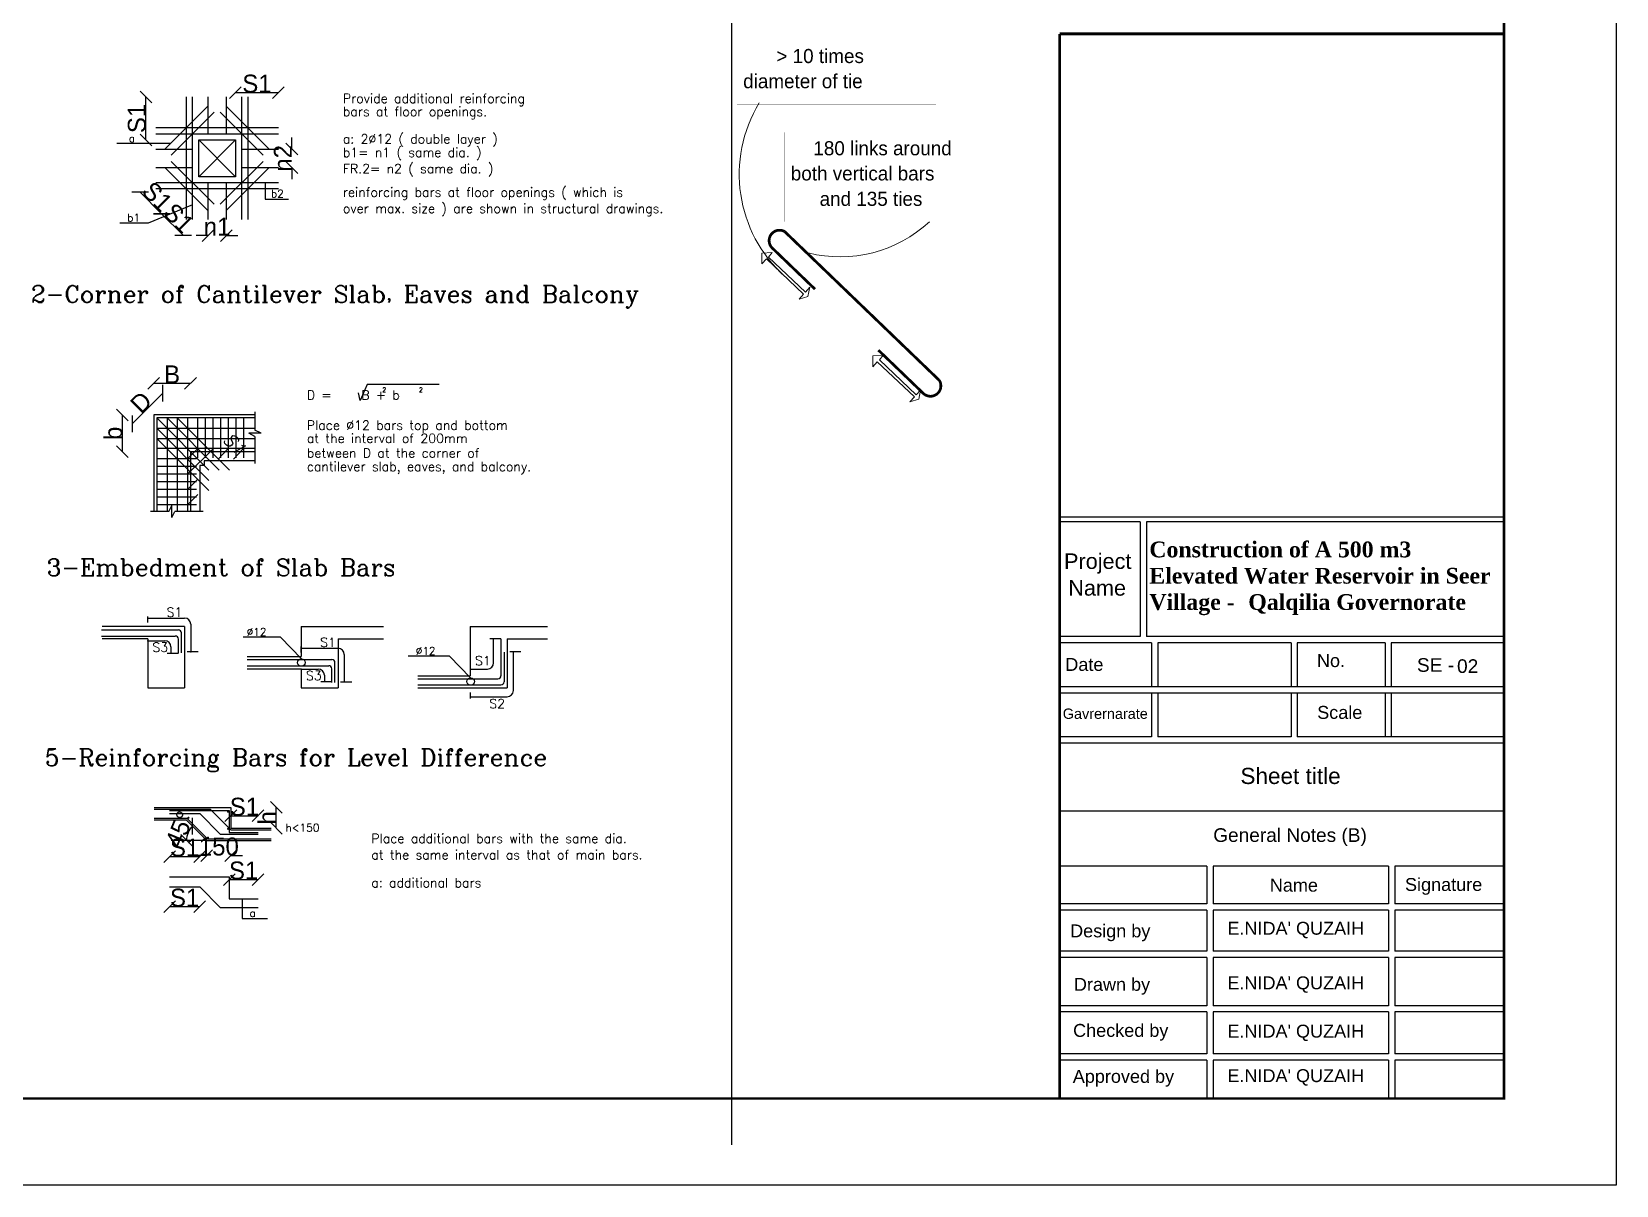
# Model space of a CAD drawing. Extents: x 166525 to 167198, y 178739 to 179747.
# Drawn here: x 167082.06 to 167104.16, y 179482.47 to 179498.57 of the extents above; entities that cross this region are included whole.
import ezdxf

# ---------------------------------------------------------------- set-up
doc = ezdxf.new("R2010")
doc.units = 0
doc.header["$MEASUREMENT"] = 0
doc.linetypes.add('AUSGEZOGEN', pattern=[0])
doc.linetypes.add('HIDDEN', pattern=[9.525, 6.35, -3.175])
doc.layers.get('0').update_dxf_attribs({"linetype": 'CONTINUOUS'})
doc.layers.get('DEFPOINTS').update_dxf_attribs({"linetype": 'CONTINUOUS'})
for name, color, linetype in [('1', 7, 'CONTINUOUS'), ('CL', 7, 'AUSGEZOGEN'), ('COVER', 7, 'CONTINUOUS'), ('DIM', 144, 'CONTINUOUS'), ('FRAM-TXT', 4, 'CONTINUOUS'), ('HATCH', 40, 'CONTINUOUS'), ('MHATCH', 8, 'CONTINUOUS'), ('Steel', 2, 'CONTINUOUS'), ('TEXT', 7, 'CONTINUOUS'), ('TXT', 6, 'CONTINUOUS')]:
    doc.layers.add(name, color=color, linetype=linetype)
for name, color, linetype, lineweight in [('Frame-PW - KA_FRAME', 7, 'CONTINUOUS', 80), ('LINE', 8, 'CONTINUOUS', 9), ('STIRRUP', 1, 'CONTINUOUS', 25)]:
    doc.layers.add(name, color=color, linetype=linetype, lineweight=lineweight)
doc.styles.add('ITALICC', font='italicc')
doc.styles.add('ROMANC', font='romanc', dxfattribs={"height": 30})
doc.styles.add('ROMANS', font='romans.shx')
doc.dimstyles.new('1', dxfattribs={"dimtxt": 0.18, "dimasz": 0, "dimexe": 0, "dimexo": 0, "dimgap": 0.1, "dimtad": 1, "dimlfac": 0.5, "dimzin": 0, "dimdsep": 46, "dimtxsty": 'ITALICC', "dimtsz": 0.1, "dimcen": 0, "dimse1": 1, "dimse2": 1, "dimclrd": 256, "dimclre": 256, "dimclrt": 6, "dimadec": 0, "dimazin": 0, "dimtfac": 5, "dimtix": 1, "dimtofl": 0, "dimtmove": 2, "dimatfit": 3, "dimfxl": 1, "dimtolj": 1, "dimtzin": 0, "dimarcsym": 0})
doc.dimstyles.new('mais 1-100 plan', dxfattribs={"dimtxt": 0.25, "dimasz": 0.1635, "dimexe": 0.18, "dimexo": 0.0625, "dimgap": 0, "dimtad": 1, "dimzin": 0, "dimdsep": 46, "dimtxsty": 'Standard', "dimblk": 'OBLIQUE', "dimcen": 0, "dimse1": 1, "dimse2": 1, "dimclrd": 8, "dimclrt": 4, "dimadec": 0, "dimazin": 0, "dimtfac": 1, "dimtix": 1, "dimtofl": 0, "dimtmove": 0, "dimatfit": 3, "dimldrblk": 'OBLIQUE', "dimfxl": 0.18, "dimtolj": 1, "dimtzin": 0, "dimarcsym": 0})

# ---------------------------------------------------------------- blocks, each defined once
blk = doc.blocks.new('_OBLIQUE')
at = {"color": 0, "linetype": 'ByBlock'}
blk.add_line((-0.5, -0.5), (0.5, 0.5), dxfattribs=at)
blk = doc.blocks.new('*D1506')
at = {"color": 8, "linetype": 'Continuous', "lineweight": -2, "transparency": 16777216}
blk.add_line((167084.815, 179486.737), (167085.216, 179486.737), dxfattribs=at)
at = {"layer": 'DEFPOINTS', "color": 0, "linetype": 'Continuous', "transparency": 16777216}
for p in [(167084.815, 179486.662), (167085.216, 179486.737), (167085.216, 179486.597)]:
    blk.add_point(p, dxfattribs=at)
at = {"color": 8, "linetype": 'Continuous', "lineweight": -2, "transparency": 16777216, "xscale": 0.1635000000000001, "yscale": 0.1635000000000001, "zscale": 0.1635000000000001, "rotation": 180}
blk.add_blockref('_OBLIQUE', (167084.815, 179486.737), dxfattribs=at)
at = {"color": 8, "linetype": 'Continuous', "lineweight": -2, "transparency": 16777216, "xscale": 0.1635000000000001, "yscale": 0.1635000000000001, "zscale": 0.1635000000000001}
blk.add_blockref('_OBLIQUE', (167085.216, 179486.737), dxfattribs=at)
at = {"color": 4, "linetype": 'Continuous', "transparency": 16777216, "insert": (167085.015, 179486.862), "char_height": 0.25, "attachment_point": 5}
blk.add_mtext('\\A1;{S1}', dxfattribs=at)
blk = doc.blocks.new('*D1507')
at = {"color": 8, "linetype": 'Continuous', "lineweight": -2, "transparency": 16777216}
blk.add_line((167084.836, 179487.627), (167085.216, 179487.627), dxfattribs=at)
at = {"layer": 'DEFPOINTS', "color": 0, "linetype": 'Continuous', "transparency": 16777216}
for p in [(167084.836, 179487.548), (167085.216, 179487.627), (167085.216, 179487.487)]:
    blk.add_point(p, dxfattribs=at)
at = {"color": 8, "linetype": 'Continuous', "lineweight": -2, "transparency": 16777216, "xscale": 0.1635000000000001, "yscale": 0.1635000000000001, "zscale": 0.1635000000000001, "rotation": 180}
blk.add_blockref('_OBLIQUE', (167084.836, 179487.627), dxfattribs=at)
at = {"color": 8, "linetype": 'Continuous', "lineweight": -2, "transparency": 16777216, "xscale": 0.1635000000000001, "yscale": 0.1635000000000001, "zscale": 0.1635000000000001}
blk.add_blockref('_OBLIQUE', (167085.216, 179487.627), dxfattribs=at)
at = {"color": 4, "linetype": 'Continuous', "transparency": 16777216, "insert": (167085.026, 179487.752), "char_height": 0.25, "attachment_point": 5}
blk.add_mtext('\\A1;{S1}', dxfattribs=at)
blk = doc.blocks.new('*D1508')
at = {"color": 8, "linetype": 'Continuous', "lineweight": -2, "transparency": 16777216}
blk.add_line((167084.901, 179497.716), (167085.5, 179497.716), dxfattribs=at)
at = {"layer": 'DEFPOINTS', "color": 0, "linetype": 'Continuous', "transparency": 16777216}
for p in [(167085.5, 179497.716), (167084.901, 179497.492), (167085.5, 179497.364)]:
    blk.add_point(p, dxfattribs=at)
at = {"color": 8, "linetype": 'Continuous', "lineweight": -2, "transparency": 16777216, "xscale": 0.1635000000000001, "yscale": 0.1635000000000001, "zscale": 0.1635000000000001, "rotation": 180}
blk.add_blockref('_OBLIQUE', (167084.901, 179497.716), dxfattribs=at)
at = {"color": 8, "linetype": 'Continuous', "lineweight": -2, "transparency": 16777216, "xscale": 0.1635000000000001, "yscale": 0.1635000000000001, "zscale": 0.1635000000000001}
blk.add_blockref('_OBLIQUE', (167085.5, 179497.716), dxfattribs=at)
at = {"color": 4, "linetype": 'Continuous', "transparency": 16777216, "insert": (167085.201, 179497.841), "char_height": 0.25, "attachment_point": 5}
blk.add_mtext('\\A1;{S1}', dxfattribs=at)
blk = doc.blocks.new('*D1509')
at = {"color": 8, "linetype": 'Continuous', "lineweight": -2, "transparency": 16777216}
blk.add_line((167085.471, 179487.454), (167085.471, 179487.743), dxfattribs=at)
at = {"layer": 'DEFPOINTS', "color": 0, "linetype": 'Continuous', "transparency": 16777216}
for p in [(167085.282, 179487.743), (167085.471, 179487.743), (167085.282, 179487.454)]:
    blk.add_point(p, dxfattribs=at)
at = {"color": 8, "linetype": 'Continuous', "lineweight": -2, "transparency": 16777216, "xscale": 0.1635000000000001, "yscale": 0.1635000000000001, "zscale": 0.1635000000000001}
for p, rotation in [((167085.471, 179487.743), 90), ((167085.471, 179487.454), 270)]:
    blk.add_blockref('_OBLIQUE', p, dxfattribs=dict(at, rotation=rotation))
at = {"color": 4, "linetype": 'Continuous', "transparency": 16777216, "insert": (167085.346, 179487.598), "char_height": 0.25, "attachment_point": 5, "rotation": 90}
blk.add_mtext('\\A1;{h}', dxfattribs=at)
blk = doc.blocks.new('*D1511')
at = {"color": 8, "linetype": 'Continuous', "lineweight": -2, "transparency": 16777216}
blk.add_line((167083.651, 179497.057), (167083.651, 179497.656), dxfattribs=at)
at = {"layer": 'DEFPOINTS', "color": 0, "linetype": 'Continuous', "transparency": 16777216}
for p in [(167083.651, 179497.656), (167083.998, 179497.656), (167083.869, 179497.057)]:
    blk.add_point(p, dxfattribs=at)
at = {"color": 8, "linetype": 'Continuous', "lineweight": -2, "transparency": 16777216, "xscale": 0.1635000000000001, "yscale": 0.1635000000000001, "zscale": 0.1635000000000001}
for p, rotation in [((167083.651, 179497.656), 90), ((167083.651, 179497.057), 270)]:
    blk.add_blockref('_OBLIQUE', p, dxfattribs=dict(at, rotation=rotation))
at = {"color": 4, "linetype": 'Continuous', "transparency": 16777216, "insert": (167083.526, 179497.356), "char_height": 0.25, "attachment_point": 5, "rotation": 90}
blk.add_mtext('\\A1;{S1}', dxfattribs=at)
blk = doc.blocks.new('*D1512')
at = {"color": 8, "linetype": 'Continuous', "lineweight": -2, "transparency": 16777216}
blk.add_line((167083.871, 179496.026), (167084.17, 179495.727), dxfattribs=at)
at = {"layer": 'DEFPOINTS', "color": 0, "linetype": 'Continuous', "transparency": 16777216}
for p in [(167084.01, 179496.166), (167084.17, 179495.727), (167084.31, 179495.866)]:
    blk.add_point(p, dxfattribs=at)
at = {"color": 8, "linetype": 'Continuous', "lineweight": -2, "transparency": 16777216, "xscale": 0.1635000000000001, "yscale": 0.1635000000000001, "zscale": 0.1635000000000001}
for p, rotation in [((167083.871, 179496.026), 134.9999999988209), ((167084.17, 179495.727), 314.9999999988209)]:
    blk.add_blockref('_OBLIQUE', p, dxfattribs=dict(at, rotation=rotation))
at = {"color": 4, "linetype": 'Continuous', "transparency": 16777216, "insert": (167084.109, 179495.965), "char_height": 0.25, "attachment_point": 5, "rotation": 315}
blk.add_mtext('\\A1;{S1}', dxfattribs=at)
blk = doc.blocks.new('*D1513')
at = {"color": 8, "linetype": 'Continuous', "lineweight": -2, "transparency": 16777216}
blk.add_line((167083.571, 179496.326), (167083.871, 179496.026), dxfattribs=at)
at = {"layer": 'DEFPOINTS', "color": 0, "linetype": 'Continuous', "transparency": 16777216}
for p in [(167083.711, 179496.465), (167084.01, 179496.166), (167083.871, 179496.026)]:
    blk.add_point(p, dxfattribs=at)
at = {"color": 8, "linetype": 'Continuous', "lineweight": -2, "transparency": 16777216, "xscale": 0.1635000000000001, "yscale": 0.1635000000000001, "zscale": 0.1635000000000001}
for p, rotation in [((167083.571, 179496.326), 135), ((167083.871, 179496.026), 315)]:
    blk.add_blockref('_OBLIQUE', p, dxfattribs=dict(at, rotation=rotation))
at = {"color": 4, "linetype": 'Continuous', "transparency": 16777216, "insert": (167083.809, 179496.265), "char_height": 0.25, "attachment_point": 5, "rotation": 315}
blk.add_mtext('\\A1;{S1}', dxfattribs=at)
blk = doc.blocks.new('*D1514')
at = {"color": 8, "linetype": 'Continuous', "lineweight": -2, "transparency": 16777216}
for p, q in [((167084.516, 179495.721), (167084.353, 179495.721)), ((167084.773, 179495.721), (167084.936, 179495.721))]:
    blk.add_line(p, q, dxfattribs=at)
at = {"layer": 'DEFPOINTS', "color": 0, "linetype": 'Continuous', "transparency": 16777216}
for p in [(167084.516, 179495.847), (167084.773, 179495.847), (167084.773, 179495.721)]:
    blk.add_point(p, dxfattribs=at)
at = {"color": 8, "linetype": 'Continuous', "lineweight": -2, "transparency": 16777216, "xscale": 0.1635000000000001, "yscale": 0.1635000000000001, "zscale": 0.1635000000000001}
blk.add_blockref('_OBLIQUE', (167084.516, 179495.721), dxfattribs=at)
at = {"color": 8, "linetype": 'Continuous', "lineweight": -2, "transparency": 16777216, "xscale": 0.1635000000000001, "yscale": 0.1635000000000001, "zscale": 0.1635000000000001, "rotation": 180}
blk.add_blockref('_OBLIQUE', (167084.773, 179495.721), dxfattribs=at)
at = {"color": 4, "linetype": 'Continuous', "transparency": 16777216, "insert": (167084.644, 179495.846), "char_height": 0.25, "attachment_point": 5}
blk.add_mtext('\\A1;{n1}', dxfattribs=at)
blk = doc.blocks.new('*D1515')
at = {"color": 8, "linetype": 'Continuous', "lineweight": -2, "transparency": 16777216}
for p, q in [((167084.501, 179487.071), (167084.338, 179487.071)), ((167084.836, 179487.071), (167085, 179487.071))]:
    blk.add_line(p, q, dxfattribs=at)
at = {"layer": 'DEFPOINTS', "color": 0, "linetype": 'Continuous', "transparency": 16777216}
for p in [(167084.501, 179487.176), (167084.836, 179487.177), (167084.836, 179487.071)]:
    blk.add_point(p, dxfattribs=at)
at = {"color": 8, "linetype": 'Continuous', "lineweight": -2, "transparency": 16777216, "xscale": 0.1635000000000001, "yscale": 0.1635000000000001, "zscale": 0.1635000000000001}
blk.add_blockref('_OBLIQUE', (167084.501, 179487.071), dxfattribs=at)
at = {"color": 8, "linetype": 'Continuous', "lineweight": -2, "transparency": 16777216, "xscale": 0.1635000000000001, "yscale": 0.1635000000000001, "zscale": 0.1635000000000001, "rotation": 180}
blk.add_blockref('_OBLIQUE', (167084.836, 179487.071), dxfattribs=at)
at = {"color": 4, "linetype": 'Continuous', "transparency": 16777216, "insert": (167084.669, 179487.196), "char_height": 0.25, "attachment_point": 5}
blk.add_mtext('\\A1;{150}', dxfattribs=at)
blk = doc.blocks.new('*D1516')
at = {"color": 8, "linetype": 'Continuous', "lineweight": -2, "transparency": 16777216}
blk.add_line((167083.982, 179486.359), (167084.403, 179486.359), dxfattribs=at)
at = {"layer": 'DEFPOINTS', "color": 0, "linetype": 'Continuous', "transparency": 16777216}
for p in [(167083.982, 179486.49), (167084.403, 179486.49), (167084.403, 179486.359)]:
    blk.add_point(p, dxfattribs=at)
at = {"color": 8, "linetype": 'Continuous', "lineweight": -2, "transparency": 16777216, "xscale": 0.1635000000000001, "yscale": 0.1635000000000001, "zscale": 0.1635000000000001, "rotation": 180}
blk.add_blockref('_OBLIQUE', (167083.982, 179486.359), dxfattribs=at)
at = {"color": 8, "linetype": 'Continuous', "lineweight": -2, "transparency": 16777216, "xscale": 0.1635000000000001, "yscale": 0.1635000000000001, "zscale": 0.1635000000000001}
blk.add_blockref('_OBLIQUE', (167084.403, 179486.359), dxfattribs=at)
at = {"color": 4, "linetype": 'Continuous', "transparency": 16777216, "insert": (167084.192, 179486.484), "char_height": 0.25, "attachment_point": 5}
blk.add_mtext('\\A1;{S1}', dxfattribs=at)
blk = doc.blocks.new('*D1517')
at = {"color": 8, "linetype": 'Continuous', "lineweight": -2, "transparency": 16777216}
blk.add_line((167083.982, 179487.058), (167084.403, 179487.058), dxfattribs=at)
at = {"layer": 'DEFPOINTS', "color": 0, "linetype": 'Continuous', "transparency": 16777216}
for p in [(167083.982, 179487.189), (167084.403, 179487.189), (167084.403, 179487.058)]:
    blk.add_point(p, dxfattribs=at)
at = {"color": 8, "linetype": 'Continuous', "lineweight": -2, "transparency": 16777216, "xscale": 0.1635000000000001, "yscale": 0.1635000000000001, "zscale": 0.1635000000000001, "rotation": 180}
blk.add_blockref('_OBLIQUE', (167083.982, 179487.058), dxfattribs=at)
at = {"color": 8, "linetype": 'Continuous', "lineweight": -2, "transparency": 16777216, "xscale": 0.1635000000000001, "yscale": 0.1635000000000001, "zscale": 0.1635000000000001}
blk.add_blockref('_OBLIQUE', (167084.403, 179487.058), dxfattribs=at)
at = {"color": 4, "linetype": 'Continuous', "transparency": 16777216, "insert": (167084.192, 179487.183), "char_height": 0.25, "attachment_point": 5}
blk.add_mtext('\\A1;{S1}', dxfattribs=at)
blk = doc.blocks.new('*D1518')
at = {"color": 8, "linetype": 'Continuous', "lineweight": -2, "transparency": 16777216}
blk.add_arc((167084.501, 179487.283), 0.283, 135, 180, dxfattribs=at)
at = {"layer": 'DEFPOINTS', "color": 0, "linetype": 'Continuous', "transparency": 16777216}
for p in [(167084.212, 179487.572), (167084.228, 179487.356), (167084.003, 179487.283), (167084.501, 179487.283), (167084.501, 179487.283)]:
    blk.add_point(p, dxfattribs=at)
at = {"color": 8, "linetype": 'Continuous', "lineweight": -2, "transparency": 16777216, "xscale": 0.1635000000000001, "yscale": 0.1635000000000001, "zscale": 0.1635000000000001}
for p, rotation in [((167084.301, 179487.483), 44.99999999931936), ((167084.219, 179487.283), 269.999999999488)]:
    blk.add_blockref('_OBLIQUE', p, dxfattribs=dict(at, rotation=rotation))
at = {"color": 4, "linetype": 'Continuous', "transparency": 16777216, "insert": (167084.125, 179487.439), "char_height": 0.25, "attachment_point": 5, "rotation": 67.5}
blk.add_mtext('\\A1;45°', dxfattribs=at)
blk = doc.blocks.new('*D1519')
at = {"layer": 'DEFPOINTS', "color": 0, "ltscale": 10, "transparency": 16777216}
for p in [(167084.516, 179492.749), (167084.816, 179492.45), (167084.899, 179492.533)]:
    blk.add_point(p, dxfattribs=at)
at = {"layer": 'Steel', "color": 6, "ltscale": 10, "transparency": 16777216, "insert": (167084.884, 179492.817), "char_height": 0.18, "attachment_point": 5, "rotation": 315, "style": 'ITALICC'}
blk.add_mtext('\\A1;{S1}', dxfattribs=at)
blk = doc.blocks.new('*D1520')
at = {"color": 8, "linetype": 'Continuous', "lineweight": -2, "transparency": 16777216}
blk.add_line((167083.458, 179493.094), (167083.886, 179493.522), dxfattribs=at)
at = {"layer": 'DEFPOINTS', "color": 0, "linetype": 'Continuous', "transparency": 16777216}
for p in [(167083.886, 179493.522), (167084.231, 179493.177), (167083.803, 179492.749)]:
    blk.add_point(p, dxfattribs=at)
at = {"color": 8, "linetype": 'Continuous', "lineweight": -2, "transparency": 16777216, "xscale": 0.1635000000000001, "yscale": 0.1635000000000001, "zscale": 0.1635000000000001}
for p, rotation in [((167083.886, 179493.522), 45.0000000019492), ((167083.458, 179493.094), 225.0000000019492)]:
    blk.add_blockref('_OBLIQUE', p, dxfattribs=dict(at, rotation=rotation))
at = {"color": 4, "linetype": 'Continuous', "transparency": 16777216, "insert": (167083.584, 179493.396), "char_height": 0.25, "attachment_point": 5, "rotation": 45}
blk.add_mtext('\\A1;{D}', dxfattribs=at)
blk = doc.blocks.new('*D1521')
at = {"color": 8, "linetype": 'Continuous', "lineweight": -2, "transparency": 16777216}
blk.add_line((167083.76, 179493.661), (167084.274, 179493.661), dxfattribs=at)
at = {"layer": 'DEFPOINTS', "color": 0, "linetype": 'Continuous', "transparency": 16777216}
for p in [(167083.76, 179493.561), (167084.274, 179493.661), (167084.274, 179493.42)]:
    blk.add_point(p, dxfattribs=at)
at = {"color": 8, "linetype": 'Continuous', "lineweight": -2, "transparency": 16777216, "xscale": 0.1635000000000001, "yscale": 0.1635000000000001, "zscale": 0.1635000000000001, "rotation": 180}
blk.add_blockref('_OBLIQUE', (167083.76, 179493.661), dxfattribs=at)
at = {"color": 8, "linetype": 'Continuous', "lineweight": -2, "transparency": 16777216, "xscale": 0.1635000000000001, "yscale": 0.1635000000000001, "zscale": 0.1635000000000001}
blk.add_blockref('_OBLIQUE', (167084.274, 179493.661), dxfattribs=at)
at = {"color": 4, "linetype": 'Continuous', "transparency": 16777216, "insert": (167084.017, 179493.786), "char_height": 0.25, "attachment_point": 5}
blk.add_mtext('\\A1;{B}', dxfattribs=at)
blk = doc.blocks.new('*D1522')
at = {"color": 8, "linetype": 'Continuous', "lineweight": -2, "transparency": 16777216}
blk.add_line((167083.322, 179493.22), (167083.322, 179492.706), dxfattribs=at)
at = {"layer": 'DEFPOINTS', "color": 0, "linetype": 'Continuous', "transparency": 16777216}
for p in [(167083.403, 179493.22), (167083.322, 179492.706), (167083.55, 179492.706)]:
    blk.add_point(p, dxfattribs=at)
at = {"color": 8, "linetype": 'Continuous', "lineweight": -2, "transparency": 16777216, "xscale": 0.1635000000000001, "yscale": 0.1635000000000001, "zscale": 0.1635000000000001}
for p, rotation in [((167083.322, 179493.22), 90), ((167083.322, 179492.706), 270)]:
    blk.add_blockref('_OBLIQUE', p, dxfattribs=dict(at, rotation=rotation))
at = {"color": 4, "linetype": 'Continuous', "transparency": 16777216, "insert": (167083.197, 179492.963), "char_height": 0.25, "attachment_point": 5, "rotation": 90}
blk.add_mtext('\\A1;{b}', dxfattribs=at)
blk = doc.blocks.new('*D1524')
at = {"color": 8, "linetype": 'Continuous', "lineweight": -2, "transparency": 16777216}
for p, q in [((167085.687, 179496.928), (167085.687, 179497.092)), ((167085.687, 179496.672), (167085.687, 179496.508))]:
    blk.add_line(p, q, dxfattribs=at)
at = {"layer": 'DEFPOINTS', "color": 0, "linetype": 'Continuous', "transparency": 16777216}
for p in [(167085.56, 179496.928), (167085.56, 179496.672), (167085.687, 179496.672)]:
    blk.add_point(p, dxfattribs=at)
at = {"color": 8, "linetype": 'Continuous', "lineweight": -2, "transparency": 16777216, "xscale": 0.1635000000000001, "yscale": 0.1635000000000001, "zscale": 0.1635000000000001}
for p, rotation in [((167085.687, 179496.928), 270), ((167085.687, 179496.672), 90)]:
    blk.add_blockref('_OBLIQUE', p, dxfattribs=dict(at, rotation=rotation))
at = {"color": 4, "linetype": 'Continuous', "transparency": 16777216, "insert": (167085.562, 179496.8), "char_height": 0.25, "attachment_point": 5, "rotation": 90}
blk.add_mtext('\\A1;{n2}', dxfattribs=at)

msp = doc.modelspace()

# ---------------------------------------------------------------- linework, layer by layer
at = {"color": 8, "ltscale": 2}
msp.add_line((167091.82007, 179522.81047), (167091.82007, 179483.03466), dxfattribs=at)
for p, q in [((167102.59737, 179491.79354), (167096.39862, 179491.79354)), ((167097.52327, 179491.72896), (167096.39862, 179491.72896)), ((167097.52327, 179491.72896), (167097.52327, 179490.12647)), ((167102.59737, 179491.72896), (167097.61072, 179491.72896)), ((167097.61072, 179491.72896), (167097.61072, 179490.12647)), ((167097.52327, 179490.12647), (167096.39862, 179490.12647)), ((167097.68257, 179490.03902), (167096.39862, 179490.03902)), ((167102.59737, 179490.12647), (167097.61072, 179490.12647)), ((167097.68257, 179490.03902), (167097.68257, 179489.42691)), ((167099.62711, 179490.03902), (167097.77001, 179490.03902)), ((167097.77001, 179490.03902), (167097.77001, 179489.42691)), ((167099.62711, 179490.03902), (167099.62711, 179489.42691)), ((167099.71455, 179490.03902), (167099.71455, 179489.42691)), ((167100.93823, 179490.03902), (167099.71455, 179490.03902)), ((167100.93823, 179490.03902), (167100.93823, 179489.42691)), ((167102.59737, 179490.03902), (167101.02567, 179490.03902)), ((167101.02567, 179490.03902), (167101.02567, 179489.42691)), ((167102.59737, 179489.42691), (167096.39862, 179489.42691)), ((167097.68257, 179489.42691), (167096.39862, 179489.42691)), ((167102.59737, 179489.33947), (167096.39862, 179489.33947)), ((167097.68257, 179489.33947), (167096.39862, 179489.33947)), ((167097.68257, 179489.33947), (167097.68257, 179488.72736)), ((167099.62711, 179489.42691), (167097.77001, 179489.42691)), ((167099.62711, 179489.33947), (167097.77001, 179489.33947)), ((167097.77001, 179489.33947), (167097.77001, 179488.72736)), ((167099.62711, 179489.33947), (167099.62711, 179488.72736)), ((167100.93823, 179489.42691), (167099.71455, 179489.42691)), ((167100.93823, 179489.33947), (167099.71455, 179489.33947)), ((167099.71455, 179489.33947), (167099.71455, 179488.72736)), ((167100.93823, 179489.33947), (167100.93823, 179488.72736)), ((167101.02567, 179489.33947), (167101.02567, 179488.72736)), ((167097.68257, 179488.72736), (167096.39862, 179488.72736)), ((167102.59737, 179488.63991), (167096.39862, 179488.63991)), ((167099.62711, 179488.72736), (167097.77001, 179488.72736)), ((167102.59737, 179488.72736), (167099.71455, 179488.72736)), ((167102.59737, 179487.69329), (167096.39862, 179487.69329)), ((167098.45212, 179486.9222), (167096.39862, 179486.9222)), ((167098.45212, 179486.9222), (167098.45212, 179486.39754)), ((167100.98801, 179486.9222), (167098.53957, 179486.9222)), ((167098.53957, 179486.9222), (167098.53957, 179486.39754)), ((167100.98801, 179486.9222), (167100.98801, 179486.39754)), ((167102.59737, 179486.9222), (167101.07546, 179486.9222)), ((167101.07546, 179486.9222), (167101.07546, 179486.39754)), ((167098.45212, 179486.39754), (167096.39862, 179486.39754)), ((167098.45212, 179486.31009), (167096.39862, 179486.31009)), ((167098.45212, 179486.31009), (167098.45212, 179485.73857)), ((167100.98801, 179486.39754), (167098.53957, 179486.39754)), ((167100.98801, 179486.31009), (167098.53957, 179486.31009)), ((167098.53957, 179486.31009), (167098.53957, 179485.73857)), ((167100.98801, 179486.31009), (167100.98801, 179485.73857)), ((167102.59737, 179486.39754), (167101.07546, 179486.39754)), ((167102.59737, 179486.31009), (167101.07546, 179486.31009)), ((167101.07546, 179486.31009), (167101.07546, 179485.73857)), ((167098.45212, 179485.73857), (167096.39862, 179485.73857)), ((167098.45212, 179485.65113), (167096.39862, 179485.65113)), ((167098.45212, 179485.65113), (167098.45212, 179484.97729)), ((167100.98801, 179485.73857), (167098.53957, 179485.73857)), ((167100.98801, 179485.65113), (167098.53957, 179485.65113)), ((167098.53957, 179485.65113), (167098.53957, 179484.97729)), ((167100.98801, 179485.65113), (167100.98801, 179484.97729)), ((167102.59737, 179485.73857), (167101.07546, 179485.73857)), ((167102.59737, 179485.65113), (167101.07546, 179485.65113)), ((167101.07546, 179485.65113), (167101.07546, 179484.97729)), ((167098.45212, 179484.97729), (167096.39862, 179484.97729)), ((167098.45212, 179484.88985), (167096.39862, 179484.88985)), ((167098.45212, 179484.88985), (167098.45212, 179484.30346)), ((167100.98801, 179484.97729), (167098.53957, 179484.97729)), ((167100.98801, 179484.88985), (167098.53957, 179484.88985)), ((167098.53957, 179484.88985), (167098.53957, 179484.30346)), ((167100.98801, 179484.88985), (167100.98801, 179484.30346)), ((167102.59737, 179484.97729), (167101.07546, 179484.97729)), ((167102.59737, 179484.88985), (167101.07546, 179484.88985)), ((167101.07546, 179484.88985), (167101.07546, 179484.30346)), ((167098.45212, 179484.30346), (167096.39862, 179484.30346)), ((167098.45212, 179484.21601), (167096.39862, 179484.21601)), ((167098.45212, 179484.21601), (167098.45212, 179483.68265)), ((167100.98801, 179484.30346), (167098.53957, 179484.30346)), ((167098.53957, 179484.21601), (167098.53957, 179483.68265)), ((167100.98801, 179484.21601), (167098.53957, 179484.21601)), ((167100.98801, 179484.21601), (167100.98801, 179483.68265)), ((167102.59737, 179484.30346), (167101.07546, 179484.30346)), ((167101.07546, 179484.21601), (167101.07546, 179483.68265)), ((167102.59737, 179484.21601), (167101.07546, 179484.21601))]:
    msp.add_line(p, q)
at = {"layer": '1', "ltscale": 10}
for p, q in [((167083.76048, 179493.21953), (167083.76048, 179491.87217)), ((167085.17224, 179493.21953), (167083.76048, 179493.21953)), ((167084.18978, 179490.26583), (167083.04169, 179490.26583)), ((167084.18978, 179490.26583), (167084.18978, 179489.41033)), ((167085.81811, 179490.26583), (167085.81811, 179489.84872)), ((167085.81811, 179490.26583), (167086.96619, 179490.26583)), ((167088.17725, 179490.26583), (167088.17725, 179489.58143)), ((167088.17725, 179490.26583), (167089.25212, 179490.26583)), ((167083.67648, 179490.09473), (167083.04169, 179490.09473)), ((167083.67648, 179490.09473), (167083.67648, 179489.41033)), ((167086.33141, 179490.09473), (167086.33141, 179489.41033)), ((167086.33141, 179490.09473), (167086.96619, 179490.09473)), ((167088.69055, 179490.09473), (167088.69055, 179489.41033)), ((167088.69055, 179490.09473), (167089.25212, 179490.09473)), ((167085.06424, 179489.84872), (167085.81811, 179489.84872)), ((167085.06424, 179489.67762), (167085.81811, 179489.67762)), ((167085.81811, 179489.67762), (167085.81811, 179489.41033)), ((167087.44326, 179489.58143), (167088.17725, 179489.58143)), ((167083.67648, 179489.41033), (167084.18978, 179489.41033)), ((167085.81811, 179489.41033), (167086.33141, 179489.41033)), ((167087.44326, 179489.41033), (167088.69055, 179489.41033)), ((167083.76735, 179487.74297), (167084.50134, 179487.74297)), ((167083.76735, 179487.57187), (167084.2124, 179487.57187)), ((167084.50134, 179487.28293), (167084.2124, 179487.57187)), ((167084.50134, 179487.74297), (167084.83641, 179487.74297)), ((167084.83641, 179487.74297), (167084.83641, 179487.45402)), ((167084.83641, 179487.45402), (167085.39798, 179487.45402)), ((167084.50134, 179487.28293), (167084.83641, 179487.28293)), ((167084.83641, 179487.28293), (167085.39798, 179487.28293))]:
    msp.add_line(p, q, dxfattribs=at)
at = {"layer": '1', "linetype": 'HIDDEN', "ltscale": 60}
for p, q in [((167084.27378, 179492.70624), (167084.27378, 179491.87217)), ((167085.17224, 179492.70624), (167084.27378, 179492.70624)), ((167084.46626, 179492.51375), (167084.4021, 179492.51375)), ((167084.4021, 179492.51375), (167084.4021, 179491.87217)), ((167084.46626, 179492.57791), (167084.46626, 179492.51375)), ((167085.17224, 179492.57791), (167084.46626, 179492.57791))]:
    msp.add_line(p, q, dxfattribs=at)
at = {"layer": '1', "ltscale": 10}
msp.add_lwpolyline([(167084.38779, 179496.5435), (167084.38779, 179497.0568), (167084.90109, 179497.0568), (167084.90109, 179496.5435)], close=True, dxfattribs=at)
at = {"layer": 'CL', "linetype": 'Continuous'}
for points in [[(167083.99311, 179497.00431), (167083.24693, 179497.00431)], [(167085.31483, 179496.45795), (167085.31483, 179496.23121), (167085.64292, 179496.23121)], [(167084.30224, 179496.15023), (167083.68269, 179495.89718), (167083.28726, 179495.89718)], [(167085.82134, 179489.81681), (167085.52707, 179490.1183), (167085.00764, 179490.1183)], [(167088.18048, 179489.55192), (167087.88621, 179489.85341), (167087.31253, 179489.85341)], [(167084.99425, 179486.46666), (167084.99425, 179486.19361), (167085.3469, 179486.19361)]]:
    msp.add_lwpolyline(points, dxfattribs=at)
at = {"layer": 'COVER', "flags": 128}
msp.add_lwpolyline([(167044.24362, 179524.7939), (167104.16487, 179524.7939), (167104.16487, 179482.4714), (167044.24362, 179482.4714)], close=True, dxfattribs=at)
at = {"layer": 'DIM', "ltscale": 10}
for p, q in [((167083.67648, 179490.32573), (167083.67648, 179490.40777)), ((167083.67648, 179490.38384), (167084.19194, 179490.38384)), ((167084.27749, 179490.29829), (167084.27749, 179489.9131)), ((167083.67648, 179490.06867), (167083.91461, 179490.06867)), ((167084.00016, 179489.98312), (167084.00016, 179489.89249)), ((167085.81811, 179489.90521), (167085.81811, 179489.98726)), ((167085.81811, 179489.96333), (167086.33358, 179489.96333)), ((167088.605, 179490.09473), (167088.44958, 179490.09473)), ((167088.50093, 179489.75958), (167088.50093, 179490.09473)), ((167084.10423, 179489.89249), (167083.9488, 179489.89249)), ((167084.38156, 179489.9131), (167084.22614, 179489.9131)), ((167086.41912, 179489.87778), (167086.41912, 179489.49259)), ((167088.88233, 179489.91333), (167088.72691, 179489.91333)), ((167088.77827, 179489.37328), (167088.77827, 179489.91333)), ((167085.81811, 179489.67403), (167086.05624, 179489.67403)), ((167086.14179, 179489.58848), (167086.14179, 179489.49785)), ((167088.17725, 179489.67403), (167088.41538, 179489.67403)), ((167086.24586, 179489.49785), (167086.09044, 179489.49785)), ((167086.52319, 179489.49259), (167086.36777, 179489.49259)), ((167088.17725, 179489.34585), (167088.17725, 179489.2638)), ((167088.17725, 179489.28773), (167088.69272, 179489.28773)), ((167084.50134, 179487.28293), (167084.00309, 179487.28293))]:
    msp.add_line(p, q, dxfattribs=at)
at = {"layer": 'DIM', "ltscale": 10, "const_width": 0.01069}
for points in [[(167083.67113, 179490.38384, -1), (167083.68183, 179490.38384, -1)], [(167083.67113, 179490.06867, 1), (167083.68183, 179490.06867, 1)], [(167085.81276, 179489.96333, -1), (167085.82346, 179489.96333, -1)], [(167088.49559, 179490.09473, 1), (167088.50628, 179490.09473, 1)], [(167083.99482, 179489.89249, -1), (167084.00551, 179489.89249, -1)], [(167084.27215, 179489.9131, -1), (167084.28284, 179489.9131, -1)], [(167088.77292, 179489.91333, 1), (167088.78361, 179489.91333, 1)], [(167085.81276, 179489.67403, 1), (167085.82346, 179489.67403, 1)], [(167088.17191, 179489.67403, 1), (167088.1826, 179489.67403, 1)], [(167086.13645, 179489.49785, -1), (167086.14714, 179489.49785, -1)], [(167086.41378, 179489.49259, -1), (167086.42447, 179489.49259, -1)], [(167088.17191, 179489.28773, 1), (167088.1826, 179489.28773, 1)]]:
    msp.add_lwpolyline(points, format="xyb", close=True, dxfattribs=at)
at = {"layer": 'DIM', "ltscale": 10}
for centre, start, end in [((167084.19194, 179490.29829), 0, 90), ((167083.91461, 179489.98312), 0, 90), ((167086.33358, 179489.87778), 0, 90), ((167088.41538, 179489.75958), 270, 0), ((167086.05624, 179489.58848), 0, 90), ((167088.69272, 179489.37328), 270, 0)]:
    msp.add_arc(centre, 0.08555, start, end, dxfattribs=at)
at = {"layer": 'Frame-PW - KA_FRAME'}
for points, const_width in [([(167102.59737, 179498.53557), (167096.39862, 179498.53557)], 0.04), ([(167096.39862, 179483.68265), (167096.39862, 179498.53557)], 0.03562)]:
    msp.add_lwpolyline(points, dxfattribs=dict(at, const_width=const_width))
at = {"layer": 'HATCH', "ltscale": 10}
for p, q in [((167084.90109, 179497.0568), (167084.38779, 179496.5435)), ((167084.38779, 179497.0568), (167084.90109, 179496.5435)), ((167085.17224, 179493.26231), (167085.17224, 179493.00566)), ((167085.25779, 179492.96289), (167085.08669, 179492.96289)), ((167085.17224, 179492.92011), (167085.08669, 179492.96289)), ((167085.25779, 179492.96289), (167085.17224, 179493.00566)), ((167085.17224, 179492.92011), (167085.17224, 179492.54117)), ((167083.97101, 179491.87217), (167084.01378, 179491.95772)), ((167084.01378, 179491.78662), (167084.01378, 179491.95772)), ((167083.97101, 179491.87217), (167083.71436, 179491.87217)), ((167084.01378, 179491.78662), (167084.05656, 179491.87217)), ((167084.45099, 179491.87217), (167084.05656, 179491.87217))]:
    msp.add_line(p, q, dxfattribs=at)
at = {"layer": 'LINE', "lineweight": 0, "const_width": 0.00109}
for points in [[(167091.89654, 179498.52048), (167094.67327, 179498.52048), (167094.67327, 179497.5455), (167091.89654, 179497.5455)], [(167092.56059, 179497.16273), (167095.97592, 179497.16273), (167095.97592, 179495.91514), (167092.56059, 179495.91514)]]:
    msp.add_lwpolyline(points, close=True, dxfattribs=at)
at = {"layer": 'LINE', "lineweight": 0}
for points in [[(167092.33726, 179495.42288), (167092.85119, 179494.93328), (167092.91269, 179495.0012), (167092.88813, 179494.87134), (167092.76345, 179494.83637), (167092.82494, 179494.90429), (167092.30869, 179495.39599), (167092.24509, 179495.32575), (167092.24641, 179495.47664), (167092.39013, 179495.48593), (167092.33726, 179495.42288)], [(167093.88411, 179493.98905), (167094.39804, 179493.49946), (167094.45953, 179493.56737), (167094.43498, 179493.43752), (167094.3103, 179493.40255), (167094.37179, 179493.47047), (167093.85554, 179493.96217), (167093.79194, 179493.89193), (167093.79326, 179494.04282), (167093.93698, 179494.05211), (167093.88411, 179493.98905)]]:
    msp.add_lwpolyline(points, dxfattribs=at)
for centre, radius, start, end in [((167093.84323, 179496.57709), 1.91453, 148.640236, 228.187429), ((167093.33365, 179497.26092), 1.83599, 256.076067, 312.861344)]:
    msp.add_arc(centre, radius, start, end, dxfattribs=at)
at = {"layer": 'MHATCH', "const_width": 0.03562, "flags": 128}
msp.add_lwpolyline([(167045.81112, 179523.58265), (167102.59737, 179523.58265), (167102.59737, 179483.68265), (167045.81112, 179483.68265)], close=True, dxfattribs=at)
at = {"layer": 'MHATCH'}
msp.add_lwpolyline([(167046.16737, 179523.58265), (167102.59737, 179523.58265), (167102.59737, 179483.68265)], dxfattribs=at)
at = {"layer": 'Steel', "ltscale": 10}
for p, q in [((167083.91727, 179496.92848), (167084.51612, 179497.52732)), ((167084.21669, 179495.94466), (167084.21669, 179497.65565)), ((167084.30224, 179495.94466), (167084.30224, 179497.65565)), ((167084.51612, 179497.65565), (167084.51612, 179497.14235)), ((167084.77277, 179497.65565), (167084.77277, 179497.14235)), ((167085.37161, 179496.92848), (167084.77277, 179497.52732)), ((167084.98664, 179497.65565), (167084.98664, 179495.94466)), ((167085.07219, 179497.65565), (167085.07219, 179495.94466)), ((167084.00282, 179496.84293), (167084.60167, 179497.44177)), ((167085.28606, 179496.84293), (167084.68722, 179497.44177)), ((167083.78895, 179497.2279), (167085.49994, 179497.2279)), ((167083.78895, 179497.14235), (167085.49994, 179497.14235)), ((167083.78895, 179496.92848), (167084.30224, 179496.92848)), ((167084.98664, 179496.92848), (167085.49994, 179496.92848)), ((167083.78895, 179496.67183), (167084.30224, 179496.67183)), ((167083.91727, 179496.67183), (167084.51612, 179496.07298)), ((167084.00282, 179496.75738), (167084.60167, 179496.15853)), ((167085.28606, 179496.75738), (167084.68722, 179496.15853)), ((167085.37161, 179496.67183), (167084.77277, 179496.07298)), ((167084.98664, 179496.67183), (167085.49994, 179496.67183)), ((167085.49994, 179496.45795), (167083.78895, 179496.45795)), ((167085.49994, 179496.3724), (167083.78895, 179496.3724)), ((167084.51612, 179496.45795), (167084.51612, 179495.94466)), ((167084.77277, 179496.45795), (167084.77277, 179495.94466)), ((167086.64061, 179493.41901), (167086.61882, 179493.52779)), ((167086.73867, 179493.64202), (167086.64061, 179493.41901)), ((167087.74259, 179493.64202), (167086.73867, 179493.64202)), ((167083.80325, 179493.17676), (167083.80325, 179491.87217)), ((167083.80325, 179493.17676), (167084.53042, 179492.44959)), ((167085.17224, 179493.17676), (167083.80325, 179493.17676)), ((167083.94584, 179493.17676), (167084.67301, 179492.44959)), ((167083.94584, 179493.17676), (167083.94584, 179491.87217)), ((167084.08842, 179493.17676), (167084.81559, 179492.44959)), ((167084.08842, 179493.17676), (167084.08842, 179491.87217)), ((167084.231, 179493.17676), (167084.231, 179491.87217)), ((167083.80325, 179493.03418), (167084.53042, 179492.30701)), ((167083.80325, 179493.03418), (167085.17224, 179493.03418)), ((167083.80325, 179492.89159), (167084.53042, 179492.16442)), ((167083.80325, 179492.89159), (167085.17224, 179492.89159)), ((167085.17224, 179492.74901), (167083.80325, 179492.74901)), ((167083.03276, 179490.21999), (167084.10423, 179490.21999)), ((167083.03276, 179490.13444), (167084.06145, 179490.13444)), ((167084.10423, 179489.90102), (167084.10423, 179490.09167)), ((167084.147, 179489.90102), (167084.147, 179490.17722)), ((167088.605, 179490.09473), (167088.605, 179489.58143)), ((167085.06424, 179489.80595), (167086.24586, 179489.80595)), ((167086.28863, 179489.48697), (167086.28863, 179489.76317)), ((167088.64777, 179489.91012), (167088.64777, 179489.49588)), ((167085.06424, 179489.7204), (167086.20308, 179489.7204)), ((167086.24586, 179489.48697), (167086.24586, 179489.67762)), ((167087.44326, 179489.53866), (167088.56222, 179489.53866)), ((167087.44326, 179489.45311), (167088.605, 179489.45311)), ((167083.76735, 179487.72158), (167084.54663, 179487.72158)), ((167083.76735, 179487.59326), (167084.22126, 179487.59326)), ((167083.98202, 179487.7002), (167084.81503, 179487.7002)), ((167083.98202, 179487.65706), (167084.4029, 179487.65706)), ((167084.5102, 179487.30431), (167084.22126, 179487.59326)), ((167084.68884, 179487.37112), (167084.4029, 179487.65706)), ((167084.83557, 179487.43264), (167084.54663, 179487.72158)), ((167084.81503, 179487.7002), (167084.81503, 179487.39251)), ((167084.5102, 179487.30431), (167085.39798, 179487.30431)), ((167084.68884, 179487.37112), (167085.21571, 179487.37112)), ((167084.81503, 179487.39251), (167085.21571, 179487.39251)), ((167084.83557, 179487.43264), (167085.39798, 179487.43264)), ((167083.98202, 179486.77435), (167084.81503, 179486.77435)), ((167084.81503, 179486.77435), (167084.81503, 179486.46666)), ((167083.98202, 179486.63423), (167084.4029, 179486.63423)), ((167084.68884, 179486.34829), (167084.4029, 179486.63423)), ((167084.81503, 179486.46666), (167085.21571, 179486.46666)), ((167084.68884, 179486.34829), (167085.21571, 179486.34829))]:
    msp.add_line(p, q, dxfattribs=at)
at = {"layer": 'Steel', "color": 3, "ltscale": 10}
for p, q in [((167084.37654, 179492.62069), (167084.37654, 179493.17676)), ((167084.48348, 179492.62069), (167084.48348, 179493.17676)), ((167084.59041, 179492.62069), (167084.59041, 179493.17676)), ((167084.69735, 179492.62069), (167084.69735, 179493.17676)), ((167084.80429, 179492.62069), (167084.80429, 179493.17676)), ((167084.91122, 179492.62069), (167084.91122, 179493.17676)), ((167085.01816, 179492.62069), (167085.01816, 179493.17676)), ((167084.231, 179492.60643), (167084.37654, 179492.74901)), ((167084.231, 179492.39256), (167084.59485, 179492.74901)), ((167084.80133, 179492.74901), (167084.65875, 179492.60347)), ((167085.0152, 179492.74901), (167084.87262, 179492.60347)), ((167084.35932, 179492.60643), (167083.80325, 179492.60643)), ((167084.35932, 179492.49949), (167083.80325, 179492.49949)), ((167084.35932, 179492.39256), (167083.80325, 179492.39256)), ((167084.35932, 179492.28562), (167083.80325, 179492.28562)), ((167084.35932, 179492.17868), (167083.80325, 179492.17868)), ((167084.231, 179492.17868), (167084.37654, 179492.32127)), ((167084.35932, 179492.07175), (167083.80325, 179492.07175)), ((167084.35932, 179491.96481), (167083.80325, 179491.96481)), ((167084.231, 179491.96481), (167084.37654, 179492.10739))]:
    msp.add_line(p, q, dxfattribs=at)
at = {"layer": 'Steel', "ltscale": 10, "const_width": 0.01497}
for points in [[(167084.23748, 179487.59891, 1), (167084.25245, 179487.59891, 1)], [(167084.79031, 179487.68449, 1), (167084.80529, 179487.68449, 1)], [(167084.50961, 179487.32078, 1), (167084.52458, 179487.32078, 1)], [(167084.79031, 179487.44487, 1), (167084.80529, 179487.44487, 1)]]:
    msp.add_lwpolyline(points, format="xyb", close=True, dxfattribs=at)
at = {"layer": 'Steel', "ltscale": 10}
for centre in [(167085.82134, 179489.76515), (167088.18048, 179489.50026)]:
    msp.add_circle(centre, 0.05296, dxfattribs=at)
for centre, start, end in [((167084.10423, 179490.17722), 0, 90), ((167084.06145, 179490.09167), 0, 90), ((167086.24586, 179489.76317), 0, 90), ((167086.20308, 179489.67762), 0, 90), ((167088.56222, 179489.58143), 270, 0), ((167088.605, 179489.49588), 270, 0)]:
    msp.add_arc(centre, 0.04277, start, end, dxfattribs=at)
at = {"layer": 'STIRRUP', "lineweight": 0, "const_width": 0.03825}
msp.add_lwpolyline([(167093.87045, 179494.12303), (167094.4915, 179493.52537, 0.90850913), (167094.7193, 179493.70291), (167092.56364, 179495.77711, 0.90850913), (167092.39565, 179495.54219), (167092.98652, 179494.97358)], format="xyb", dxfattribs=at)

# ---------------------------------------------------------------- texts
at = {"color": 7, "insert": (167097.65005, 179491.45278), "char_height": 0.2, "width": 4.930876, "attachment_point": 1}
msp.add_mtext('{\\fTimes New Roman|b1|i0|c0|p18;\\H1.1x;\\C256;Construction of A 500 m3 Elevated Water Reservoir in Seer Village - \\H1.2845x; \\H0.77854x;Qalqilia Governorate\\H1.1896x; }', dxfattribs=at)
at = {"color": 2, "linetype": 'ByBlock', "ltscale": 10, "char_height": 0.128324, "attachment_point": 5, "style": 'ROMANS'}
for s, insert in [('{S1}', (167084.05012, 179490.46764)), ('{S3}', (167083.8518, 179489.97856)), ('{S1}', (167086.19175, 179490.04713)), ('{S1}', (167088.35257, 179489.79176)), ('{S3}', (167085.99343, 179489.58393)), ('{S2}', (167088.55089, 179489.19134))]:
    msp.add_mtext(s, dxfattribs=dict(at, insert=insert))
at = {"layer": '1', "color": 2, "ltscale": 10, "insert": (167085.59899, 179487.40763), "char_height": 0.106937, "attachment_point": 7, "style": 'ROMANS'}
msp.add_mtext('{h<150}', dxfattribs=at)
at = {"layer": 'CL', "color": 7, "style": 'ROMANC'}
for s, p in [('2-Corner of Cantilever Slab, Eaves and Balcony', (167082.04825, 179494.7872)), ('3-Embedment of Slab Bars', (167082.26755, 179490.97382)), ('5-Reinforcing Bars for Level Difference', (167082.24303, 179488.32198))]:
    msp.add_text(s, height=0.2369432, dxfattribs=at).set_placement(p)
at = {"layer": 'FRAM-TXT', "linetype": 'Continuous'}
for s, height, p in [('> 10 times', 0.196729, (167092.44731, 179498.12877, -72.43754)), ('diameter of tie', 0.1967294, (167091.98418, 179497.77775, -72.43754)), ('180 links around', 0.1967294, (167092.96317, 179496.84178, -72.43754)), ('both vertical bars ', 0.1967294, (167092.64824, 179496.49075, -72.43754)), ('and 135 ties', 0.1967294, (167093.05032, 179496.13638, -72.43754))]:
    msp.add_text(s, height=height, dxfattribs=at).set_placement(p)
at = {"layer": 'Steel', "color": 2, "ltscale": 10, "style": 'ROMANS'}
for s, insert, char_height, attachment_point in [('a', (167083.4991, 179497.0257), 0.10694, 9), ('b2', (167085.39705, 179496.25259), 0.106937, 7), ('b1', (167083.57007, 179495.91857), 0.106937, 9), ('%%c12', (167085.33295, 179490.13969), 0.106937, 9), ('%%c12', (167087.69209, 179489.8748), 0.106937, 9), ('a', (167085.09789, 179486.215), 0.10694, 7)]:
    msp.add_mtext(s, dxfattribs=dict(at, insert=insert, char_height=char_height, attachment_point=attachment_point))
at = {"layer": 'TEXT', "ltscale": 10, "style": 'ROMANS'}
for s, height, p in [('Provide additional reinforcing', 0.1283242, (167086.39888, 179497.57135)), ('bars at floor openings.', 0.1283242, (167086.39888, 179497.38859)), ('a: 2%%C12 ( double layer )', 0.1283242, (167086.39888, 179497.00674)), ('b1= n1 ( same dia. )', 0.1283242, (167086.39888, 179496.81815)), ('FR.2= n2 ( same dia. )', 0.1283242, (167086.39888, 179496.59102)), ('reinforcing bars at floor openings ( which is', 0.1283242, (167086.39888, 179496.26295)), ('over max. size ) are shown in structural drawings.', 0.1283242, (167086.39888, 179496.03581)), ('D =    B + b', 0.1283242, (167085.8966, 179493.43334)), ('2', 0.06416, (167086.94951, 179493.53782)), ('2', 0.06416, (167087.46058, 179493.53782)), ('Place %%c12 bars top and bottom', 0.1283242, (167085.8966, 179493.01223)), ('at the interval of 200mm', 0.1283242, (167085.8966, 179492.82947)), ('between D at the corner of', 0.1283242, (167085.8966, 179492.62427)), ('cantilever slab, eaves, and balcony.', 0.1283242, (167085.8966, 179492.43569)), ('Place additional bars with the same dia.', 0.1283242, (167086.79662, 179487.24581)), ('at the same interval as that of main bars.', 0.1283242, (167086.79662, 179487.01868)), ('a: additional bars', 0.1283242, (167086.79662, 179486.62858))]:
    msp.add_text(s, height=height, dxfattribs=at).set_placement(p)
at = {"layer": 'TXT', "color": 7}
for s, insert, char_height, width, attachment_point in [('{\\fArial|b0|i0|c0|p34;Project }', (167097.40048, 179491.28714), 0.2162446, 0.9779129, 3), ('{\\fArial|b0|i0|c0|p34;Name}', (167097.32526, 179490.91429), 0.2162446, 0.8023905, 3), ('{\\fArial|b0|i0|c0|p34;Date}', (167097.00947, 179489.82858), 0.1802039, 2.4656722, 3), ('{\\fArial|b0|i0|c0|p34;No.}', (167100.38034, 179489.88236), 0.1802039, 2.4656722, 3), ('\\A1;{\\fArial|b0|i0|c0|p34;SE -}', (167101.90106, 179489.82583), 0.1904466, 2.6058199, 3), ('\\A1;{\\fArial|b0|i0|c0|p34;02}', (167102.23883, 179489.81028), 0.1904466, 2.6058199, 3), ('{\\fArial|b0|i0|c178|p34;Gavrernarate}', (167097.62891, 179489.12338), 0.1441631, 1.9725377, 3), ('{\\fArial|b0|i0|c0|p34;Scale}', (167100.62165, 179489.1594), 0.1802039, 2.4656722, 3), ('{\\fArial|b0|i0|c0|p34;Sheet title}', (167098.92053, 179488.29545), 0.2252548, 3.0820902, 1), ('{\\fArial|b0|i0|c0|p34;General Notes (B) }', (167100.68517, 179487.45284), 0.1904466, 2.9052944, 3), ('{\\fArial|b0|i0|c0|p34;Name}', (167100.0028, 179486.74849), 0.1802039, 2.4656722, 3), ('{\\fArial|b0|i0|c0|p34;Signature}', (167102.29442, 179486.75847), 0.1802039, 2.4656722, 3), ('{\\fArial|b0|i0|c0|p34;Design by}', (167097.66445, 179486.11124), 0.1802039, 1.1130295, 3), ("{\\fArial|b0|i0|c0|p34;E.NIDA' QUZAIH}", (167100.64743, 179486.14751), 0.1802039, 2.1409455, 3), ('{\\fArial|b0|i0|c0|p34;Drawn by}', (167097.66085, 179485.36493), 0.1802039, 1.1094247, 3), ("{\\fArial|b0|i0|c0|p34;E.NIDA' QUZAIH}", (167100.64743, 179485.38623), 0.1802039, 2.1409455, 3), ('{\\fArial|b0|i0|c0|p34;Checked by}', (167097.91595, 179484.72279), 0.1802039, 1.3645265, 3), ("{\\fArial|b0|i0|c0|p34;E.NIDA' QUZAIH}", (167100.64743, 179484.7124), 0.1802039, 2.1409455, 3), ('{\\fArial|b0|i0|c0|p34;Approved by}', (167097.99574, 179484.08129), 0.1802039, 1.4443199, 3), ("{\\fArial|b0|i0|c0|p34;E.NIDA' QUZAIH}", (167100.64743, 179484.09159), 0.1802039, 2.1409455, 3)]:
    msp.add_mtext(s, dxfattribs=dict(at, insert=insert, char_height=char_height, width=width, attachment_point=attachment_point))

# ---------------------------------------------------------------- dimensions: what is measured, and where the dimension line sits
at = {"color": 2, "linetype": 'Continuous'}
for base, p1, p2, text, picture, middle in [((167085.49994, 179497.71632), (167084.90109, 179497.49193), (167085.49994, 179497.36361), '{S1}', '*D1508', (167085.20051, 179497.84132)), ((167084.77277, 179495.72072), (167084.51612, 179495.84713), (167084.77277, 179495.84713), '{n1}', '*D1514', (167084.64444, 179495.84572)), ((167084.27378, 179493.66111), (167083.76048, 179493.56093), (167084.27378, 179493.4197), '{B}', '*D1521', (167084.01713, 179493.78611)), ((167085.21571, 179487.62673), (167084.83641, 179487.54816), (167085.21571, 179487.48665), '{S1}', '*D1507', (167085.02606, 179487.75173)), ((167084.4029, 179487.05815), (167083.98202, 179487.18946), (167084.4029, 179487.18946), '{S1}', '*D1517', (167084.19246, 179487.18315)), ((167084.83641, 179487.07099), (167084.50134, 179487.17615), (167084.83641, 179487.17721), '{150}', '*D1515', (167084.66888, 179487.19599)), ((167085.21571, 179486.73714), (167084.81503, 179486.66204), (167085.21571, 179486.59706), '{S1}', '*D1506', (167085.01537, 179486.86214)), ((167084.4029, 179486.35854), (167083.98202, 179486.48985), (167084.4029, 179486.48985), '{S1}', '*D1516', (167084.19246, 179486.48354))]:
    dim = msp.add_linear_dim(base=base, p1=p1, p2=p2, text=text, dimstyle='mais 1-100 plan', override={"dimfxlon": 1, "dimarcsym": 1}, dxfattribs=at)
    dim.commit()
    dim.dimension.update_dxf_attribs({"geometry": picture, "text_midpoint": middle})
for base, p1, p2, angle, text, picture, middle in [((167083.65117, 179497.65565), (167083.86934, 179497.0568), (167083.99767, 179497.65565), 90, '{S1}', '*D1511', (167083.52617, 179497.35622)), ((167085.6874, 179496.67183), (167085.56005, 179496.92848), (167085.56005, 179496.67183), 90, '{n2}', '*D1524', (167085.5624, 179496.80015)), ((167084.17021, 179495.72707), (167084.01019, 179496.1659), (167084.30961, 179495.86647), 315, '{S1}', '*D1512', (167084.10888, 179495.96517)), ((167083.32171, 179492.70624), (167083.40336, 179493.21953), (167083.55028, 179492.70624), 90, '{b}', '*D1522', (167083.19671, 179492.96289)), ((167085.47147, 179487.74297), (167085.28174, 179487.45402), (167085.28174, 179487.74297), 90, '{h}', '*D1509', (167085.34647, 179487.5985))]:
    dim = msp.add_linear_dim(base=base, p1=p1, p2=p2, angle=angle, text=text, dimstyle='mais 1-100 plan', override={"dimfxlon": 1, "dimarcsym": 1}, dxfattribs=at)
    dim.commit()
    dim.dimension.update_dxf_attribs({"geometry": picture, "text_midpoint": middle})
for p1, p2, distance, text, picture, middle in [((167083.71076, 179496.46532), (167084.01019, 179496.1659), -0.19715, '{S1}', '*D1513', (167083.80946, 179496.26459)), ((167083.80325, 179492.74901), (167084.231, 179493.17676), 0.48774, '{D}', '*D1520', (167083.58386, 179493.39616))]:
    dim = msp.add_aligned_dim(p1=p1, p2=p2, distance=distance, text=text, dimstyle='mais 1-100 plan', override={"dimfxlon": 1, "dimarcsym": 1}, dxfattribs=at)
    dim.commit()
    dim.dimension.update_dxf_attribs({"geometry": picture, "text_midpoint": middle})
dim = msp.add_angular_dim_2l(base=(167084.22831, 179487.35608), line1=((167084.50134, 179487.28293), (167084.00309, 179487.28293)), line2=((167084.50134, 179487.28293), (167084.2124, 179487.57187)), dimstyle='mais 1-100 plan', override={"dimfxlon": 1, "dimarcsym": 1}, dxfattribs=at)
dim.commit()
dim.dimension.update_dxf_attribs({"geometry": '*D1518', "text_midpoint": (167084.12471, 179487.43893)})
at = {"layer": 'Steel', "ltscale": 10}
dim = msp.add_aligned_dim(p1=(167084.51617, 179492.74901), p2=(167084.81559, 179492.44959), distance=0.11848, text='{S1}', dimstyle='1', dxfattribs=at)
dim.commit()
dim.dimension.update_dxf_attribs({"geometry": '*D1519', "text_midpoint": (167084.88401, 179492.81743)})

doc.saveas('drawing.dxf')
